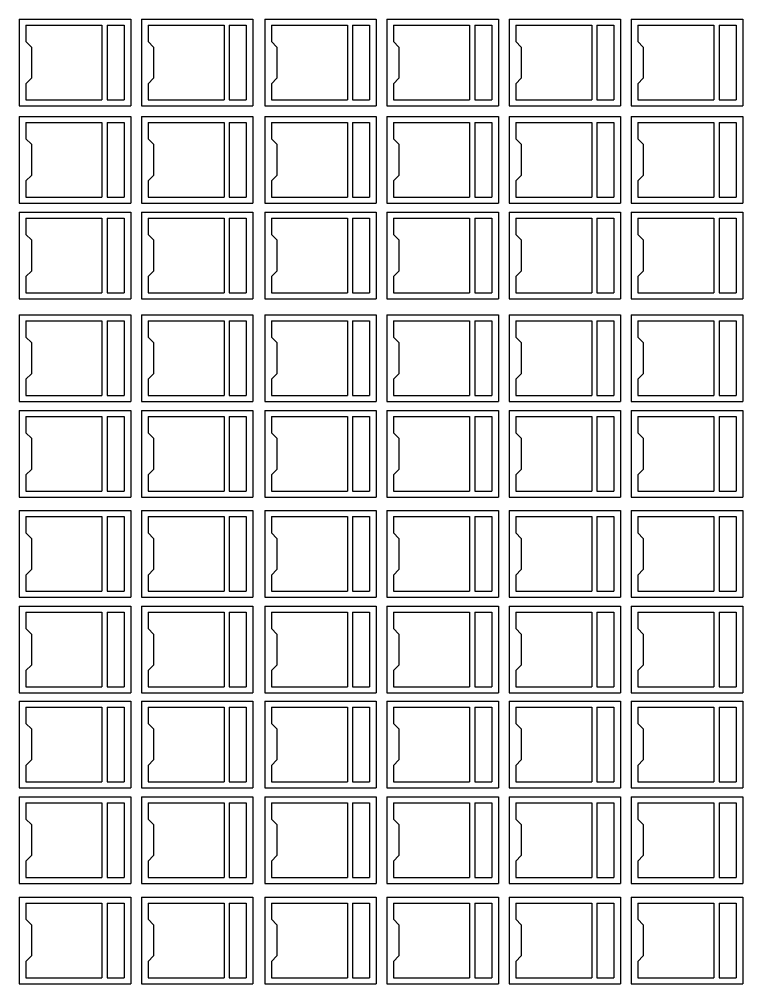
# Model space of a CAD drawing. Header units: millimetres. Extents: x -102 to 95, y -131 to 143.
# Drawn here: x -2.8 to 94.7, y 12.9 to 143 of the extents above; entities that cross this region are included whole.
import ezdxf

# ---------------------------------------------------------------- set-up
doc = ezdxf.new("R2010")
doc.units = ezdxf.units.MM
doc.layers.add('粗实线层', color=7, linetype='Continuous', lineweight=35)

msp = doc.modelspace()

# ---------------------------------------------------------------- linework, layer by layer
at = {"layer": '粗实线层', "lineweight": -2}
for p, q in [((-2.82, 142.97), (12.21, 142.97)), ((-2.82, 142.97), (-2.82, 131.29)), ((-1.93, 142.17), (8.33, 142.17)), ((-1.93, 142.17), (-1.93, 139.97)), ((8.33, 142.17), (8.33, 132.09)), ((9.03, 142.17), (9.03, 132.09)), ((9.03, 142.17), (11.32, 142.17)), ((11.32, 142.17), (11.32, 132.09)), ((12.21, 142.97), (12.21, 131.29)), ((13.66, 142.97), (28.69, 142.97)), ((13.66, 142.97), (13.66, 131.29)), ((14.55, 142.17), (24.81, 142.17)), ((14.55, 142.17), (14.55, 139.97)), ((24.81, 142.17), (24.81, 132.09)), ((25.51, 142.17), (25.51, 132.09)), ((25.51, 142.17), (27.8, 142.17)), ((27.8, 142.17), (27.8, 132.09)), ((28.69, 142.97), (28.69, 131.29)), ((30.29, 142.97), (45.32, 142.97)), ((30.29, 142.97), (30.29, 131.29)), ((31.18, 142.17), (41.44, 142.17)), ((31.18, 142.17), (31.18, 139.97)), ((41.44, 142.17), (41.44, 132.09)), ((42.14, 142.17), (42.14, 132.09)), ((42.14, 142.17), (44.43, 142.17)), ((44.43, 142.17), (44.43, 132.09)), ((45.32, 142.97), (45.32, 131.29)), ((46.76, 142.97), (61.79, 142.97)), ((46.76, 142.97), (46.76, 131.29)), ((47.65, 142.17), (57.91, 142.17)), ((47.65, 142.17), (47.65, 139.97)), ((57.91, 142.17), (57.91, 132.09)), ((58.61, 142.17), (58.61, 132.09)), ((58.61, 142.17), (60.9, 142.17)), ((60.9, 142.17), (60.9, 132.09)), ((61.79, 142.97), (61.79, 131.29)), ((63.24, 142.97), (78.27, 142.97)), ((63.24, 142.97), (63.24, 131.29)), ((64.13, 142.17), (74.39, 142.17)), ((64.13, 142.17), (64.13, 139.97)), ((74.39, 142.17), (74.39, 132.09)), ((75.09, 142.17), (75.09, 132.09)), ((75.09, 142.17), (77.38, 142.17)), ((77.38, 142.17), (77.38, 132.09)), ((78.27, 142.97), (78.27, 131.29)), ((79.71, 142.97), (94.74, 142.97)), ((79.71, 142.97), (79.71, 131.29)), ((80.6, 142.17), (90.86, 142.17)), ((80.6, 142.17), (80.6, 139.97)), ((90.86, 142.17), (90.86, 132.09)), ((91.56, 142.17), (91.56, 132.09)), ((91.56, 142.17), (93.85, 142.17)), ((93.85, 142.17), (93.85, 132.09)), ((94.74, 142.97), (94.74, 131.29)), ((-1.19, 139.23), (-1.93, 139.97)), ((-1.19, 139.23), (-1.19, 135.03)), ((15.29, 139.23), (14.55, 139.97)), ((15.29, 139.23), (15.29, 135.03)), ((31.92, 139.23), (31.18, 139.97)), ((31.92, 139.23), (31.92, 135.03)), ((48.39, 139.23), (47.65, 139.97)), ((48.39, 139.23), (48.39, 135.03)), ((64.87, 139.23), (64.13, 139.97)), ((64.87, 139.23), (64.87, 135.03)), ((81.34, 139.23), (80.6, 139.97)), ((81.34, 139.23), (81.34, 135.03)), ((-1.19, 135.03), (-1.93, 134.29)), ((-1.93, 134.29), (-1.93, 132.09)), ((15.29, 135.03), (14.55, 134.29)), ((14.55, 134.29), (14.55, 132.09)), ((31.92, 135.03), (31.18, 134.29)), ((31.18, 134.29), (31.18, 132.09)), ((48.39, 135.03), (47.65, 134.29)), ((47.65, 134.29), (47.65, 132.09)), ((64.87, 135.03), (64.13, 134.29)), ((64.13, 134.29), (64.13, 132.09)), ((81.34, 135.03), (80.6, 134.29)), ((80.6, 134.29), (80.6, 132.09)), ((-1.93, 132.09), (8.33, 132.09)), ((9.03, 132.09), (11.32, 132.09)), ((14.55, 132.09), (24.81, 132.09)), ((25.51, 132.09), (27.8, 132.09)), ((31.18, 132.09), (41.44, 132.09)), ((42.14, 132.09), (44.43, 132.09)), ((47.65, 132.09), (57.91, 132.09)), ((58.61, 132.09), (60.9, 132.09)), ((64.13, 132.09), (74.39, 132.09)), ((75.09, 132.09), (77.38, 132.09)), ((80.6, 132.09), (90.86, 132.09)), ((91.56, 132.09), (93.85, 132.09)), ((-2.82, 131.29), (12.21, 131.29)), ((13.66, 131.29), (28.69, 131.29)), ((30.29, 131.29), (45.32, 131.29)), ((46.76, 131.29), (61.79, 131.29)), ((63.24, 131.29), (78.27, 131.29)), ((79.71, 131.29), (94.74, 131.29)), ((-2.82, 129.85), (12.21, 129.85)), ((-2.82, 129.85), (-2.82, 118.17)), ((-1.93, 129.05), (8.33, 129.05)), ((-1.93, 129.05), (-1.93, 126.85)), ((8.33, 129.05), (8.33, 118.97)), ((9.03, 129.05), (9.03, 118.97)), ((9.03, 129.05), (11.32, 129.05)), ((11.32, 129.05), (11.32, 118.97)), ((12.21, 129.85), (12.21, 118.17)), ((13.66, 129.85), (28.69, 129.85)), ((13.66, 129.85), (13.66, 118.17)), ((14.55, 129.05), (24.81, 129.05)), ((14.55, 129.05), (14.55, 126.85)), ((24.81, 129.05), (24.81, 118.97)), ((25.51, 129.05), (25.51, 118.97)), ((25.51, 129.05), (27.8, 129.05)), ((27.8, 129.05), (27.8, 118.97)), ((28.69, 129.85), (28.69, 118.17)), ((30.29, 129.85), (45.32, 129.85)), ((30.29, 129.85), (30.29, 118.17)), ((31.18, 129.05), (41.44, 129.05)), ((31.18, 129.05), (31.18, 126.85)), ((41.44, 129.05), (41.44, 118.97)), ((42.14, 129.05), (42.14, 118.97)), ((42.14, 129.05), (44.43, 129.05)), ((44.43, 129.05), (44.43, 118.97)), ((45.32, 129.85), (45.32, 118.17)), ((46.76, 129.85), (61.79, 129.85)), ((46.76, 129.85), (46.76, 118.17)), ((47.65, 129.05), (57.91, 129.05)), ((47.65, 129.05), (47.65, 126.85)), ((57.91, 129.05), (57.91, 118.97)), ((58.61, 129.05), (58.61, 118.97)), ((58.61, 129.05), (60.9, 129.05)), ((60.9, 129.05), (60.9, 118.97)), ((61.79, 129.85), (61.79, 118.17)), ((63.24, 129.85), (78.27, 129.85)), ((63.24, 129.85), (63.24, 118.17)), ((64.13, 129.05), (74.39, 129.05)), ((64.13, 129.05), (64.13, 126.85)), ((74.39, 129.05), (74.39, 118.97)), ((75.09, 129.05), (75.09, 118.97)), ((75.09, 129.05), (77.38, 129.05)), ((77.38, 129.05), (77.38, 118.97)), ((78.27, 129.85), (78.27, 118.17)), ((79.71, 129.85), (94.74, 129.85)), ((79.71, 129.85), (79.71, 118.17)), ((80.6, 129.05), (90.86, 129.05)), ((80.6, 129.05), (80.6, 126.85)), ((90.86, 129.05), (90.86, 118.97)), ((91.56, 129.05), (91.56, 118.97)), ((91.56, 129.05), (93.85, 129.05)), ((93.85, 129.05), (93.85, 118.97)), ((94.74, 129.85), (94.74, 118.17)), ((-1.19, 126.11), (-1.93, 126.85)), ((15.29, 126.11), (14.55, 126.85)), ((31.92, 126.11), (31.18, 126.85)), ((48.39, 126.11), (47.65, 126.85)), ((64.87, 126.11), (64.13, 126.85)), ((81.34, 126.11), (80.6, 126.85)), ((-1.19, 126.11), (-1.19, 121.91)), ((15.29, 126.11), (15.29, 121.91)), ((31.92, 126.11), (31.92, 121.91)), ((48.39, 126.11), (48.39, 121.91)), ((64.87, 126.11), (64.87, 121.91)), ((81.34, 126.11), (81.34, 121.91)), ((-1.19, 121.91), (-1.93, 121.17)), ((-1.93, 121.17), (-1.93, 118.97)), ((15.29, 121.91), (14.55, 121.17)), ((14.55, 121.17), (14.55, 118.97)), ((31.92, 121.91), (31.18, 121.17)), ((31.18, 121.17), (31.18, 118.97)), ((48.39, 121.91), (47.65, 121.17)), ((47.65, 121.17), (47.65, 118.97)), ((64.87, 121.91), (64.13, 121.17)), ((64.13, 121.17), (64.13, 118.97)), ((81.34, 121.91), (80.6, 121.17)), ((80.6, 121.17), (80.6, 118.97)), ((-1.93, 118.97), (8.33, 118.97)), ((9.03, 118.97), (11.32, 118.97)), ((14.55, 118.97), (24.81, 118.97)), ((25.51, 118.97), (27.8, 118.97)), ((31.18, 118.97), (41.44, 118.97)), ((42.14, 118.97), (44.43, 118.97)), ((47.65, 118.97), (57.91, 118.97)), ((58.61, 118.97), (60.9, 118.97)), ((64.13, 118.97), (74.39, 118.97)), ((75.09, 118.97), (77.38, 118.97)), ((80.6, 118.97), (90.86, 118.97)), ((91.56, 118.97), (93.85, 118.97)), ((-2.82, 118.17), (12.21, 118.17)), ((13.66, 118.17), (28.69, 118.17)), ((30.29, 118.17), (45.32, 118.17)), ((46.76, 118.17), (61.79, 118.17)), ((63.24, 118.17), (78.27, 118.17)), ((79.71, 118.17), (94.74, 118.17)), ((-2.82, 116.95), (12.21, 116.95)), ((-2.82, 116.95), (-2.82, 105.27)), ((-1.93, 116.15), (8.33, 116.15)), ((-1.93, 116.15), (-1.93, 113.95)), ((8.33, 116.15), (8.33, 106.07)), ((9.03, 116.15), (9.03, 106.07)), ((9.03, 116.15), (11.32, 116.15)), ((11.32, 116.15), (11.32, 106.07)), ((12.21, 116.95), (12.21, 105.27)), ((13.66, 116.95), (28.69, 116.95)), ((13.66, 116.95), (13.66, 105.27)), ((14.55, 116.15), (24.81, 116.15)), ((14.55, 116.15), (14.55, 113.95)), ((24.81, 116.15), (24.81, 106.07)), ((25.51, 116.15), (25.51, 106.07)), ((25.51, 116.15), (27.8, 116.15)), ((27.8, 116.15), (27.8, 106.07)), ((28.69, 116.95), (28.69, 105.27)), ((30.29, 116.95), (45.32, 116.95)), ((30.29, 116.95), (30.29, 105.27)), ((31.18, 116.15), (41.44, 116.15)), ((31.18, 116.15), (31.18, 113.95)), ((41.44, 116.15), (41.44, 106.07)), ((42.14, 116.15), (42.14, 106.07)), ((42.14, 116.15), (44.43, 116.15)), ((44.43, 116.15), (44.43, 106.07)), ((45.32, 116.95), (45.32, 105.27)), ((46.76, 116.95), (61.79, 116.95)), ((46.76, 116.95), (46.76, 105.27)), ((47.65, 116.15), (57.91, 116.15)), ((47.65, 116.15), (47.65, 113.95)), ((57.91, 116.15), (57.91, 106.07)), ((58.61, 116.15), (58.61, 106.07)), ((58.61, 116.15), (60.9, 116.15)), ((60.9, 116.15), (60.9, 106.07)), ((61.79, 116.95), (61.79, 105.27)), ((63.24, 116.95), (78.27, 116.95)), ((63.24, 116.95), (63.24, 105.27)), ((64.13, 116.15), (74.39, 116.15)), ((64.13, 116.15), (64.13, 113.95)), ((74.39, 116.15), (74.39, 106.07)), ((75.09, 116.15), (75.09, 106.07)), ((75.09, 116.15), (77.38, 116.15)), ((77.38, 116.15), (77.38, 106.07)), ((78.27, 116.95), (78.27, 105.27)), ((79.71, 116.95), (94.74, 116.95)), ((79.71, 116.95), (79.71, 105.27)), ((80.6, 116.15), (90.86, 116.15)), ((80.6, 116.15), (80.6, 113.95)), ((90.86, 116.15), (90.86, 106.07)), ((91.56, 116.15), (91.56, 106.07)), ((91.56, 116.15), (93.85, 116.15)), ((93.85, 116.15), (93.85, 106.07)), ((94.74, 116.95), (94.74, 105.27)), ((-1.19, 113.21), (-1.93, 113.95)), ((-1.19, 113.21), (-1.19, 109.01)), ((15.29, 113.21), (14.55, 113.95)), ((15.29, 113.21), (15.29, 109.01)), ((31.92, 113.21), (31.18, 113.95)), ((31.92, 113.21), (31.92, 109.01)), ((48.39, 113.21), (47.65, 113.95)), ((48.39, 113.21), (48.39, 109.01)), ((64.87, 113.21), (64.13, 113.95)), ((64.87, 113.21), (64.87, 109.01)), ((81.34, 113.21), (80.6, 113.95)), ((81.34, 113.21), (81.34, 109.01)), ((-1.19, 109.01), (-1.93, 108.27)), ((-1.93, 108.27), (-1.93, 106.07)), ((15.29, 109.01), (14.55, 108.27)), ((14.55, 108.27), (14.55, 106.07)), ((31.92, 109.01), (31.18, 108.27)), ((31.18, 108.27), (31.18, 106.07)), ((48.39, 109.01), (47.65, 108.27)), ((47.65, 108.27), (47.65, 106.07)), ((64.87, 109.01), (64.13, 108.27)), ((64.13, 108.27), (64.13, 106.07)), ((81.34, 109.01), (80.6, 108.27)), ((80.6, 108.27), (80.6, 106.07)), ((-1.93, 106.07), (8.33, 106.07)), ((9.03, 106.07), (11.32, 106.07)), ((14.55, 106.07), (24.81, 106.07)), ((25.51, 106.07), (27.8, 106.07)), ((31.18, 106.07), (41.44, 106.07)), ((42.14, 106.07), (44.43, 106.07)), ((47.65, 106.07), (57.91, 106.07)), ((58.61, 106.07), (60.9, 106.07)), ((64.13, 106.07), (74.39, 106.07)), ((75.09, 106.07), (77.38, 106.07)), ((80.6, 106.07), (90.86, 106.07)), ((91.56, 106.07), (93.85, 106.07)), ((-2.82, 105.27), (12.21, 105.27)), ((13.66, 105.27), (28.69, 105.27)), ((30.29, 105.27), (45.32, 105.27)), ((46.76, 105.27), (61.79, 105.27)), ((63.24, 105.27), (78.27, 105.27)), ((79.71, 105.27), (94.74, 105.27)), ((-2.82, 103.1), (12.21, 103.1)), ((-2.82, 103.1), (-2.82, 91.42)), ((12.21, 103.1), (12.21, 91.42)), ((13.66, 103.1), (28.69, 103.1)), ((13.66, 103.1), (13.66, 91.42)), ((28.69, 103.1), (28.69, 91.42)), ((30.29, 103.1), (45.32, 103.1)), ((30.29, 103.1), (30.29, 91.42)), ((45.32, 103.1), (45.32, 91.42)), ((46.76, 103.1), (61.79, 103.1)), ((46.76, 103.1), (46.76, 91.42)), ((61.79, 103.1), (61.79, 91.42)), ((63.24, 103.1), (78.27, 103.1)), ((63.24, 103.1), (63.24, 91.42)), ((78.27, 103.1), (78.27, 91.42)), ((79.71, 103.1), (94.74, 103.1)), ((79.71, 103.1), (79.71, 91.42)), ((94.74, 103.1), (94.74, 91.42)), ((-1.93, 102.3), (8.33, 102.3)), ((-1.93, 102.3), (-1.93, 100.1)), ((8.33, 102.3), (8.33, 92.22)), ((9.03, 102.3), (9.03, 92.22)), ((9.03, 102.3), (11.32, 102.3)), ((11.32, 102.3), (11.32, 92.22)), ((14.55, 102.3), (24.81, 102.3)), ((14.55, 102.3), (14.55, 100.1)), ((24.81, 102.3), (24.81, 92.22)), ((25.51, 102.3), (25.51, 92.22)), ((25.51, 102.3), (27.8, 102.3)), ((27.8, 102.3), (27.8, 92.22)), ((31.18, 102.3), (41.44, 102.3)), ((31.18, 102.3), (31.18, 100.1)), ((41.44, 102.3), (41.44, 92.22)), ((42.14, 102.3), (42.14, 92.22)), ((42.14, 102.3), (44.43, 102.3)), ((44.43, 102.3), (44.43, 92.22)), ((47.65, 102.3), (57.91, 102.3)), ((47.65, 102.3), (47.65, 100.1)), ((57.91, 102.3), (57.91, 92.22)), ((58.61, 102.3), (58.61, 92.22)), ((58.61, 102.3), (60.9, 102.3)), ((60.9, 102.3), (60.9, 92.22)), ((64.13, 102.3), (74.39, 102.3)), ((64.13, 102.3), (64.13, 100.1)), ((74.39, 102.3), (74.39, 92.22)), ((75.09, 102.3), (75.09, 92.22)), ((75.09, 102.3), (77.38, 102.3)), ((77.38, 102.3), (77.38, 92.22)), ((80.6, 102.3), (90.86, 102.3)), ((80.6, 102.3), (80.6, 100.1)), ((90.86, 102.3), (90.86, 92.22)), ((91.56, 102.3), (91.56, 92.22)), ((91.56, 102.3), (93.85, 102.3)), ((93.85, 102.3), (93.85, 92.22)), ((-1.19, 99.36), (-1.93, 100.1)), ((-1.19, 99.36), (-1.19, 95.16)), ((15.29, 99.36), (14.55, 100.1)), ((15.29, 99.36), (15.29, 95.16)), ((31.92, 99.36), (31.18, 100.1)), ((31.92, 99.36), (31.92, 95.16)), ((48.39, 99.36), (47.65, 100.1)), ((48.39, 99.36), (48.39, 95.16)), ((64.87, 99.36), (64.13, 100.1)), ((64.87, 99.36), (64.87, 95.16)), ((81.34, 99.36), (80.6, 100.1)), ((81.34, 99.36), (81.34, 95.16)), ((-1.19, 95.16), (-1.93, 94.42)), ((15.29, 95.16), (14.55, 94.42)), ((31.92, 95.16), (31.18, 94.42)), ((48.39, 95.16), (47.65, 94.42)), ((64.87, 95.16), (64.13, 94.42)), ((81.34, 95.16), (80.6, 94.42)), ((-1.93, 94.42), (-1.93, 92.22)), ((14.55, 94.42), (14.55, 92.22)), ((31.18, 94.42), (31.18, 92.22)), ((47.65, 94.42), (47.65, 92.22)), ((64.13, 94.42), (64.13, 92.22)), ((80.6, 94.42), (80.6, 92.22)), ((-2.82, 91.42), (12.21, 91.42)), ((-1.93, 92.22), (8.33, 92.22)), ((9.03, 92.22), (11.32, 92.22)), ((13.66, 91.42), (28.69, 91.42)), ((14.55, 92.22), (24.81, 92.22)), ((25.51, 92.22), (27.8, 92.22)), ((30.29, 91.42), (45.32, 91.42)), ((31.18, 92.22), (41.44, 92.22)), ((42.14, 92.22), (44.43, 92.22)), ((46.76, 91.42), (61.79, 91.42)), ((47.65, 92.22), (57.91, 92.22)), ((58.61, 92.22), (60.9, 92.22)), ((63.24, 91.42), (78.27, 91.42)), ((64.13, 92.22), (74.39, 92.22)), ((75.09, 92.22), (77.38, 92.22)), ((79.71, 91.42), (94.74, 91.42)), ((80.6, 92.22), (90.86, 92.22)), ((91.56, 92.22), (93.85, 92.22)), ((-2.82, 90.2), (12.21, 90.2)), ((-2.82, 90.2), (-2.82, 78.52)), ((12.21, 90.2), (12.21, 78.52)), ((13.66, 90.2), (28.69, 90.2)), ((13.66, 90.2), (13.66, 78.52)), ((28.69, 90.2), (28.69, 78.52)), ((30.29, 90.2), (45.32, 90.2)), ((30.29, 90.2), (30.29, 78.52)), ((45.32, 90.2), (45.32, 78.52)), ((46.76, 90.2), (61.79, 90.2)), ((46.76, 90.2), (46.76, 78.52)), ((61.79, 90.2), (61.79, 78.52)), ((63.24, 90.2), (78.27, 90.2)), ((63.24, 90.2), (63.24, 78.52)), ((78.27, 90.2), (78.27, 78.52)), ((79.71, 90.2), (94.74, 90.2)), ((79.71, 90.2), (79.71, 78.52)), ((94.74, 90.2), (94.74, 78.52)), ((-1.93, 89.4), (8.33, 89.4)), ((-1.93, 89.4), (-1.93, 87.2)), ((8.33, 89.4), (8.33, 79.32)), ((9.03, 89.4), (9.03, 79.32)), ((9.03, 89.4), (11.32, 89.4)), ((11.32, 89.4), (11.32, 79.32)), ((14.55, 89.4), (24.81, 89.4)), ((14.55, 89.4), (14.55, 87.2)), ((24.81, 89.4), (24.81, 79.32)), ((25.51, 89.4), (25.51, 79.32)), ((25.51, 89.4), (27.8, 89.4)), ((27.8, 89.4), (27.8, 79.32)), ((31.18, 89.4), (41.44, 89.4)), ((31.18, 89.4), (31.18, 87.2)), ((41.44, 89.4), (41.44, 79.32)), ((42.14, 89.4), (42.14, 79.32)), ((42.14, 89.4), (44.43, 89.4)), ((44.43, 89.4), (44.43, 79.32)), ((47.65, 89.4), (57.91, 89.4)), ((47.65, 89.4), (47.65, 87.2)), ((57.91, 89.4), (57.91, 79.32)), ((58.61, 89.4), (58.61, 79.32)), ((58.61, 89.4), (60.9, 89.4)), ((60.9, 89.4), (60.9, 79.32)), ((64.13, 89.4), (74.39, 89.4)), ((64.13, 89.4), (64.13, 87.2)), ((74.39, 89.4), (74.39, 79.32)), ((75.09, 89.4), (75.09, 79.32)), ((75.09, 89.4), (77.38, 89.4)), ((77.38, 89.4), (77.38, 79.32)), ((80.6, 89.4), (90.86, 89.4)), ((80.6, 89.4), (80.6, 87.2)), ((90.86, 89.4), (90.86, 79.32)), ((91.56, 89.4), (91.56, 79.32)), ((91.56, 89.4), (93.85, 89.4)), ((93.85, 89.4), (93.85, 79.32)), ((-1.19, 86.46), (-1.93, 87.2)), ((15.29, 86.46), (14.55, 87.2)), ((31.92, 86.46), (31.18, 87.2)), ((48.39, 86.46), (47.65, 87.2)), ((64.87, 86.46), (64.13, 87.2)), ((81.34, 86.46), (80.6, 87.2)), ((-1.19, 86.46), (-1.19, 82.26)), ((15.29, 86.46), (15.29, 82.26)), ((31.92, 86.46), (31.92, 82.26)), ((48.39, 86.46), (48.39, 82.26)), ((64.87, 86.46), (64.87, 82.26)), ((81.34, 86.46), (81.34, 82.26)), ((-1.19, 82.26), (-1.93, 81.52)), ((15.29, 82.26), (14.55, 81.52)), ((31.92, 82.26), (31.18, 81.52)), ((48.39, 82.26), (47.65, 81.52)), ((64.87, 82.26), (64.13, 81.52)), ((81.34, 82.26), (80.6, 81.52)), ((-1.93, 81.52), (-1.93, 79.32)), ((14.55, 81.52), (14.55, 79.32)), ((31.18, 81.52), (31.18, 79.32)), ((47.65, 81.52), (47.65, 79.32)), ((64.13, 81.52), (64.13, 79.32)), ((80.6, 81.52), (80.6, 79.32)), ((-2.82, 78.52), (12.21, 78.52)), ((-1.93, 79.32), (8.33, 79.32)), ((9.03, 79.32), (11.32, 79.32)), ((13.66, 78.52), (28.69, 78.52)), ((14.55, 79.32), (24.81, 79.32)), ((25.51, 79.32), (27.8, 79.32)), ((30.29, 78.52), (45.32, 78.52)), ((31.18, 79.32), (41.44, 79.32)), ((42.14, 79.32), (44.43, 79.32)), ((46.76, 78.52), (61.79, 78.52)), ((47.65, 79.32), (57.91, 79.32)), ((58.61, 79.32), (60.9, 79.32)), ((63.24, 78.52), (78.27, 78.52)), ((64.13, 79.32), (74.39, 79.32)), ((75.09, 79.32), (77.38, 79.32)), ((79.71, 78.52), (94.74, 78.52)), ((80.6, 79.32), (90.86, 79.32)), ((91.56, 79.32), (93.85, 79.32)), ((-2.82, 76.7), (12.21, 76.7)), ((-2.82, 76.7), (-2.82, 65.02)), ((-1.93, 75.9), (8.33, 75.9)), ((-1.93, 75.9), (-1.93, 73.7)), ((8.33, 75.9), (8.33, 65.82)), ((9.03, 75.9), (9.03, 65.82)), ((9.03, 75.9), (11.32, 75.9)), ((11.32, 75.9), (11.32, 65.82)), ((12.21, 76.7), (12.21, 65.02)), ((13.66, 76.7), (28.69, 76.7)), ((13.66, 76.7), (13.66, 65.02)), ((14.55, 75.9), (24.81, 75.9)), ((14.55, 75.9), (14.55, 73.7)), ((24.81, 75.9), (24.81, 65.82)), ((25.51, 75.9), (25.51, 65.82)), ((25.51, 75.9), (27.8, 75.9)), ((27.8, 75.9), (27.8, 65.82)), ((28.69, 76.7), (28.69, 65.02)), ((30.29, 76.7), (45.32, 76.7)), ((30.29, 76.7), (30.29, 65.02)), ((31.18, 75.9), (41.44, 75.9)), ((31.18, 75.9), (31.18, 73.7)), ((41.44, 75.9), (41.44, 65.82)), ((42.14, 75.9), (42.14, 65.82)), ((42.14, 75.9), (44.43, 75.9)), ((44.43, 75.9), (44.43, 65.82)), ((45.32, 76.7), (45.32, 65.02)), ((46.76, 76.7), (61.79, 76.7)), ((46.76, 76.7), (46.76, 65.02)), ((47.65, 75.9), (57.91, 75.9)), ((47.65, 75.9), (47.65, 73.7)), ((57.91, 75.9), (57.91, 65.82)), ((58.61, 75.9), (58.61, 65.82)), ((58.61, 75.9), (60.9, 75.9)), ((60.9, 75.9), (60.9, 65.82)), ((61.79, 76.7), (61.79, 65.02)), ((63.24, 76.7), (78.27, 76.7)), ((63.24, 76.7), (63.24, 65.02)), ((64.13, 75.9), (74.39, 75.9)), ((64.13, 75.9), (64.13, 73.7)), ((74.39, 75.9), (74.39, 65.82)), ((75.09, 75.9), (75.09, 65.82)), ((75.09, 75.9), (77.38, 75.9)), ((77.38, 75.9), (77.38, 65.82)), ((78.27, 76.7), (78.27, 65.02)), ((79.71, 76.7), (94.74, 76.7)), ((79.71, 76.7), (79.71, 65.02)), ((80.6, 75.9), (90.86, 75.9)), ((80.6, 75.9), (80.6, 73.7)), ((90.86, 75.9), (90.86, 65.82)), ((91.56, 75.9), (91.56, 65.82)), ((91.56, 75.9), (93.85, 75.9)), ((93.85, 75.9), (93.85, 65.82)), ((94.74, 76.7), (94.74, 65.02)), ((-1.19, 72.96), (-1.93, 73.7)), ((-1.19, 72.96), (-1.19, 68.76)), ((15.29, 72.96), (14.55, 73.7)), ((15.29, 72.96), (15.29, 68.76)), ((31.92, 72.96), (31.18, 73.7)), ((31.92, 72.96), (31.92, 68.76)), ((48.39, 72.96), (47.65, 73.7)), ((48.39, 72.96), (48.39, 68.76)), ((64.87, 72.96), (64.13, 73.7)), ((64.87, 72.96), (64.87, 68.76)), ((81.34, 72.96), (80.6, 73.7)), ((81.34, 72.96), (81.34, 68.76)), ((-1.19, 68.76), (-1.93, 68.02)), ((-1.93, 68.02), (-1.93, 65.82)), ((15.29, 68.76), (14.55, 68.02)), ((14.55, 68.02), (14.55, 65.82)), ((31.92, 68.76), (31.18, 68.02)), ((31.18, 68.02), (31.18, 65.82)), ((48.39, 68.76), (47.65, 68.02)), ((47.65, 68.02), (47.65, 65.82)), ((64.87, 68.76), (64.13, 68.02)), ((64.13, 68.02), (64.13, 65.82)), ((81.34, 68.76), (80.6, 68.02)), ((80.6, 68.02), (80.6, 65.82)), ((-1.93, 65.82), (8.33, 65.82)), ((9.03, 65.82), (11.32, 65.82)), ((14.55, 65.82), (24.81, 65.82)), ((25.51, 65.82), (27.8, 65.82)), ((31.18, 65.82), (41.44, 65.82)), ((42.14, 65.82), (44.43, 65.82)), ((47.65, 65.82), (57.91, 65.82)), ((58.61, 65.82), (60.9, 65.82)), ((64.13, 65.82), (74.39, 65.82)), ((75.09, 65.82), (77.38, 65.82)), ((80.6, 65.82), (90.86, 65.82)), ((91.56, 65.82), (93.85, 65.82)), ((-2.82, 65.02), (12.21, 65.02)), ((-2.82, 63.8), (12.21, 63.8)), ((-2.82, 63.8), (-2.82, 52.12)), ((12.21, 63.8), (12.21, 52.12)), ((13.66, 65.02), (28.69, 65.02)), ((13.66, 63.8), (28.69, 63.8)), ((13.66, 63.8), (13.66, 52.12)), ((28.69, 63.8), (28.69, 52.12)), ((30.29, 65.02), (45.32, 65.02)), ((30.29, 63.8), (45.32, 63.8)), ((30.29, 63.8), (30.29, 52.12)), ((45.32, 63.8), (45.32, 52.12)), ((46.76, 65.02), (61.79, 65.02)), ((46.76, 63.8), (61.79, 63.8)), ((46.76, 63.8), (46.76, 52.12)), ((61.79, 63.8), (61.79, 52.12)), ((63.24, 65.02), (78.27, 65.02)), ((63.24, 63.8), (78.27, 63.8)), ((63.24, 63.8), (63.24, 52.12)), ((78.27, 63.8), (78.27, 52.12)), ((79.71, 65.02), (94.74, 65.02)), ((79.71, 63.8), (94.74, 63.8)), ((79.71, 63.8), (79.71, 52.12)), ((94.74, 63.8), (94.74, 52.12)), ((-1.93, 63), (8.33, 63)), ((-1.93, 63), (-1.93, 60.8)), ((8.33, 63), (8.33, 52.92)), ((9.03, 63), (9.03, 52.92)), ((9.03, 63), (11.32, 63)), ((11.32, 63), (11.32, 52.92)), ((14.55, 63), (24.81, 63)), ((14.55, 63), (14.55, 60.8)), ((24.81, 63), (24.81, 52.92)), ((25.51, 63), (25.51, 52.92)), ((25.51, 63), (27.8, 63)), ((27.8, 63), (27.8, 52.92)), ((31.18, 63), (41.44, 63)), ((31.18, 63), (31.18, 60.8)), ((41.44, 63), (41.44, 52.92)), ((42.14, 63), (42.14, 52.92)), ((42.14, 63), (44.43, 63)), ((44.43, 63), (44.43, 52.92)), ((47.65, 63), (57.91, 63)), ((47.65, 63), (47.65, 60.8)), ((57.91, 63), (57.91, 52.92)), ((58.61, 63), (58.61, 52.92)), ((58.61, 63), (60.9, 63)), ((60.9, 63), (60.9, 52.92)), ((64.13, 63), (74.39, 63)), ((64.13, 63), (64.13, 60.8)), ((74.39, 63), (74.39, 52.92)), ((75.09, 63), (75.09, 52.92)), ((75.09, 63), (77.38, 63)), ((77.38, 63), (77.38, 52.92)), ((80.6, 63), (90.86, 63)), ((80.6, 63), (80.6, 60.8)), ((90.86, 63), (90.86, 52.92)), ((91.56, 63), (91.56, 52.92)), ((91.56, 63), (93.85, 63)), ((93.85, 63), (93.85, 52.92)), ((-1.19, 60.06), (-1.93, 60.8)), ((-1.19, 60.06), (-1.19, 55.86)), ((15.29, 60.06), (14.55, 60.8)), ((15.29, 60.06), (15.29, 55.86)), ((31.92, 60.06), (31.18, 60.8)), ((31.92, 60.06), (31.92, 55.86)), ((48.39, 60.06), (47.65, 60.8)), ((48.39, 60.06), (48.39, 55.86)), ((64.87, 60.06), (64.13, 60.8)), ((64.87, 60.06), (64.87, 55.86)), ((81.34, 60.06), (80.6, 60.8)), ((81.34, 60.06), (81.34, 55.86)), ((-1.19, 55.86), (-1.93, 55.12)), ((-1.93, 55.12), (-1.93, 52.92)), ((15.29, 55.86), (14.55, 55.12)), ((14.55, 55.12), (14.55, 52.92)), ((31.92, 55.86), (31.18, 55.12)), ((31.18, 55.12), (31.18, 52.92)), ((48.39, 55.86), (47.65, 55.12)), ((47.65, 55.12), (47.65, 52.92)), ((64.87, 55.86), (64.13, 55.12)), ((64.13, 55.12), (64.13, 52.92)), ((81.34, 55.86), (80.6, 55.12)), ((80.6, 55.12), (80.6, 52.92)), ((-2.82, 52.12), (12.21, 52.12)), ((-1.93, 52.92), (8.33, 52.92)), ((9.03, 52.92), (11.32, 52.92)), ((13.66, 52.12), (28.69, 52.12)), ((14.55, 52.92), (24.81, 52.92)), ((25.51, 52.92), (27.8, 52.92)), ((30.29, 52.12), (45.32, 52.12)), ((31.18, 52.92), (41.44, 52.92)), ((42.14, 52.92), (44.43, 52.92)), ((46.76, 52.12), (61.79, 52.12)), ((47.65, 52.92), (57.91, 52.92)), ((58.61, 52.92), (60.9, 52.92)), ((63.24, 52.12), (78.27, 52.12)), ((64.13, 52.92), (74.39, 52.92)), ((75.09, 52.92), (77.38, 52.92)), ((79.71, 52.12), (94.74, 52.12)), ((80.6, 52.92), (90.86, 52.92)), ((91.56, 52.92), (93.85, 52.92)), ((-2.82, 51.01), (12.21, 51.01)), ((-2.82, 51.01), (-2.82, 39.33)), ((12.21, 51.01), (12.21, 39.33)), ((13.66, 51.01), (28.69, 51.01)), ((13.66, 51.01), (13.66, 39.33)), ((28.69, 51.01), (28.69, 39.33)), ((30.29, 51.01), (45.32, 51.01)), ((30.29, 51.01), (30.29, 39.33)), ((45.32, 51.01), (45.32, 39.33)), ((46.76, 51.01), (61.79, 51.01)), ((46.76, 51.01), (46.76, 39.33)), ((61.79, 51.01), (61.79, 39.33)), ((63.24, 51.01), (78.27, 51.01)), ((63.24, 51.01), (63.24, 39.33)), ((78.27, 51.01), (78.27, 39.33)), ((79.71, 51.01), (94.74, 51.01)), ((79.71, 51.01), (79.71, 39.33)), ((94.74, 51.01), (94.74, 39.33)), ((-1.93, 50.21), (8.33, 50.21)), ((-1.93, 50.21), (-1.93, 48.01)), ((8.33, 50.21), (8.33, 40.13)), ((9.03, 50.21), (9.03, 40.13)), ((9.03, 50.21), (11.32, 50.21)), ((11.32, 50.21), (11.32, 40.13)), ((14.55, 50.21), (24.81, 50.21)), ((14.55, 50.21), (14.55, 48.01)), ((24.81, 50.21), (24.81, 40.13)), ((25.51, 50.21), (25.51, 40.13)), ((25.51, 50.21), (27.8, 50.21)), ((27.8, 50.21), (27.8, 40.13)), ((31.18, 50.21), (41.44, 50.21)), ((31.18, 50.21), (31.18, 48.01)), ((41.44, 50.21), (41.44, 40.13)), ((42.14, 50.21), (42.14, 40.13)), ((42.14, 50.21), (44.43, 50.21)), ((44.43, 50.21), (44.43, 40.13)), ((47.65, 50.21), (57.91, 50.21)), ((47.65, 50.21), (47.65, 48.01)), ((57.91, 50.21), (57.91, 40.13)), ((58.61, 50.21), (58.61, 40.13)), ((58.61, 50.21), (60.9, 50.21)), ((60.9, 50.21), (60.9, 40.13)), ((64.13, 50.21), (74.39, 50.21)), ((64.13, 50.21), (64.13, 48.01)), ((74.39, 50.21), (74.39, 40.13)), ((75.09, 50.21), (75.09, 40.13)), ((75.09, 50.21), (77.38, 50.21)), ((77.38, 50.21), (77.38, 40.13)), ((80.6, 50.21), (90.86, 50.21)), ((80.6, 50.21), (80.6, 48.01)), ((90.86, 50.21), (90.86, 40.13)), ((91.56, 50.21), (91.56, 40.13)), ((91.56, 50.21), (93.85, 50.21)), ((93.85, 50.21), (93.85, 40.13)), ((-1.19, 47.27), (-1.93, 48.01)), ((-1.19, 47.27), (-1.19, 43.07)), ((15.29, 47.27), (14.55, 48.01)), ((15.29, 47.27), (15.29, 43.07)), ((31.92, 47.27), (31.18, 48.01)), ((31.92, 47.27), (31.92, 43.07)), ((48.39, 47.27), (47.65, 48.01)), ((48.39, 47.27), (48.39, 43.07)), ((64.87, 47.27), (64.13, 48.01)), ((64.87, 47.27), (64.87, 43.07)), ((81.34, 47.27), (80.6, 48.01)), ((81.34, 47.27), (81.34, 43.07)), ((-1.19, 43.07), (-1.93, 42.33)), ((15.29, 43.07), (14.55, 42.33)), ((31.92, 43.07), (31.18, 42.33)), ((48.39, 43.07), (47.65, 42.33)), ((64.87, 43.07), (64.13, 42.33)), ((81.34, 43.07), (80.6, 42.33)), ((-1.93, 42.33), (-1.93, 40.13)), ((14.55, 42.33), (14.55, 40.13)), ((31.18, 42.33), (31.18, 40.13)), ((47.65, 42.33), (47.65, 40.13)), ((64.13, 42.33), (64.13, 40.13)), ((80.6, 42.33), (80.6, 40.13)), ((-2.82, 39.33), (12.21, 39.33)), ((-1.93, 40.13), (8.33, 40.13)), ((9.03, 40.13), (11.32, 40.13)), ((13.66, 39.33), (28.69, 39.33)), ((14.55, 40.13), (24.81, 40.13)), ((25.51, 40.13), (27.8, 40.13)), ((30.29, 39.33), (45.32, 39.33)), ((31.18, 40.13), (41.44, 40.13)), ((42.14, 40.13), (44.43, 40.13)), ((46.76, 39.33), (61.79, 39.33)), ((47.65, 40.13), (57.91, 40.13)), ((58.61, 40.13), (60.9, 40.13)), ((63.24, 39.33), (78.27, 39.33)), ((64.13, 40.13), (74.39, 40.13)), ((75.09, 40.13), (77.38, 40.13)), ((79.71, 39.33), (94.74, 39.33)), ((80.6, 40.13), (90.86, 40.13)), ((91.56, 40.13), (93.85, 40.13)), ((-2.82, 38.11), (12.21, 38.11)), ((-2.82, 38.11), (-2.82, 26.43)), ((12.21, 38.11), (12.21, 26.43)), ((13.66, 38.11), (28.69, 38.11)), ((13.66, 38.11), (13.66, 26.43)), ((28.69, 38.11), (28.69, 26.43)), ((30.29, 38.11), (45.32, 38.11)), ((30.29, 38.11), (30.29, 26.43)), ((45.32, 38.11), (45.32, 26.43)), ((46.76, 38.11), (61.79, 38.11)), ((46.76, 38.11), (46.76, 26.43)), ((61.79, 38.11), (61.79, 26.43)), ((63.24, 38.11), (78.27, 38.11)), ((63.24, 38.11), (63.24, 26.43)), ((78.27, 38.11), (78.27, 26.43)), ((79.71, 38.11), (94.74, 38.11)), ((79.71, 38.11), (79.71, 26.43)), ((94.74, 38.11), (94.74, 26.43)), ((-1.93, 37.31), (8.33, 37.31)), ((-1.93, 37.31), (-1.93, 35.11)), ((8.33, 37.31), (8.33, 27.23)), ((9.03, 37.31), (9.03, 27.23)), ((9.03, 37.31), (11.32, 37.31)), ((11.32, 37.31), (11.32, 27.23)), ((14.55, 37.31), (24.81, 37.31)), ((14.55, 37.31), (14.55, 35.11)), ((24.81, 37.31), (24.81, 27.23)), ((25.51, 37.31), (25.51, 27.23)), ((25.51, 37.31), (27.8, 37.31)), ((27.8, 37.31), (27.8, 27.23)), ((31.18, 37.31), (41.44, 37.31)), ((31.18, 37.31), (31.18, 35.11)), ((41.44, 37.31), (41.44, 27.23)), ((42.14, 37.31), (42.14, 27.23)), ((42.14, 37.31), (44.43, 37.31)), ((44.43, 37.31), (44.43, 27.23)), ((47.65, 37.31), (57.91, 37.31)), ((47.65, 37.31), (47.65, 35.11)), ((57.91, 37.31), (57.91, 27.23)), ((58.61, 37.31), (58.61, 27.23)), ((58.61, 37.31), (60.9, 37.31)), ((60.9, 37.31), (60.9, 27.23)), ((64.13, 37.31), (74.39, 37.31)), ((64.13, 37.31), (64.13, 35.11)), ((74.39, 37.31), (74.39, 27.23)), ((75.09, 37.31), (75.09, 27.23)), ((75.09, 37.31), (77.38, 37.31)), ((77.38, 37.31), (77.38, 27.23)), ((80.6, 37.31), (90.86, 37.31)), ((80.6, 37.31), (80.6, 35.11)), ((90.86, 37.31), (90.86, 27.23)), ((91.56, 37.31), (91.56, 27.23)), ((91.56, 37.31), (93.85, 37.31)), ((93.85, 37.31), (93.85, 27.23)), ((-1.19, 34.37), (-1.93, 35.11)), ((-1.19, 34.37), (-1.19, 30.17)), ((15.29, 34.37), (14.55, 35.11)), ((15.29, 34.37), (15.29, 30.17)), ((31.92, 34.37), (31.18, 35.11)), ((31.92, 34.37), (31.92, 30.17)), ((48.39, 34.37), (47.65, 35.11)), ((48.39, 34.37), (48.39, 30.17)), ((64.87, 34.37), (64.13, 35.11)), ((64.87, 34.37), (64.87, 30.17)), ((81.34, 34.37), (80.6, 35.11)), ((81.34, 34.37), (81.34, 30.17)), ((-1.19, 30.17), (-1.93, 29.43)), ((15.29, 30.17), (14.55, 29.43)), ((31.92, 30.17), (31.18, 29.43)), ((48.39, 30.17), (47.65, 29.43)), ((64.87, 30.17), (64.13, 29.43)), ((81.34, 30.17), (80.6, 29.43)), ((-1.93, 29.43), (-1.93, 27.23)), ((14.55, 29.43), (14.55, 27.23)), ((31.18, 29.43), (31.18, 27.23)), ((47.65, 29.43), (47.65, 27.23)), ((64.13, 29.43), (64.13, 27.23)), ((80.6, 29.43), (80.6, 27.23)), ((-2.82, 26.43), (12.21, 26.43)), ((-1.93, 27.23), (8.33, 27.23)), ((9.03, 27.23), (11.32, 27.23)), ((13.66, 26.43), (28.69, 26.43)), ((14.55, 27.23), (24.81, 27.23)), ((25.51, 27.23), (27.8, 27.23)), ((30.29, 26.43), (45.32, 26.43)), ((31.18, 27.23), (41.44, 27.23)), ((42.14, 27.23), (44.43, 27.23)), ((46.76, 26.43), (61.79, 26.43)), ((47.65, 27.23), (57.91, 27.23)), ((58.61, 27.23), (60.9, 27.23)), ((63.24, 26.43), (78.27, 26.43)), ((64.13, 27.23), (74.39, 27.23)), ((75.09, 27.23), (77.38, 27.23)), ((79.71, 26.43), (94.74, 26.43)), ((80.6, 27.23), (90.86, 27.23)), ((91.56, 27.23), (93.85, 27.23)), ((-2.82, 24.58), (12.21, 24.58)), ((-2.82, 24.58), (-2.82, 12.9)), ((-1.93, 23.78), (8.33, 23.78)), ((-1.93, 23.78), (-1.93, 21.58)), ((8.33, 23.78), (8.33, 13.7)), ((9.03, 23.78), (9.03, 13.7)), ((9.03, 23.78), (11.32, 23.78)), ((11.32, 23.78), (11.32, 13.7)), ((12.21, 24.58), (12.21, 12.9)), ((13.66, 24.58), (28.69, 24.58)), ((13.66, 24.58), (13.66, 12.9)), ((14.55, 23.78), (24.81, 23.78)), ((14.55, 23.78), (14.55, 21.58)), ((24.81, 23.78), (24.81, 13.7)), ((25.51, 23.78), (25.51, 13.7)), ((25.51, 23.78), (27.8, 23.78)), ((27.8, 23.78), (27.8, 13.7)), ((28.69, 24.58), (28.69, 12.9)), ((30.29, 24.58), (45.32, 24.58)), ((30.29, 24.58), (30.29, 12.9)), ((31.18, 23.78), (41.44, 23.78)), ((31.18, 23.78), (31.18, 21.58)), ((41.44, 23.78), (41.44, 13.7)), ((42.14, 23.78), (42.14, 13.7)), ((42.14, 23.78), (44.43, 23.78)), ((44.43, 23.78), (44.43, 13.7)), ((45.32, 24.58), (45.32, 12.9)), ((46.76, 24.58), (61.79, 24.58)), ((46.76, 24.58), (46.76, 12.9)), ((47.65, 23.78), (57.91, 23.78)), ((47.65, 23.78), (47.65, 21.58)), ((57.91, 23.78), (57.91, 13.7)), ((58.61, 23.78), (58.61, 13.7)), ((58.61, 23.78), (60.9, 23.78)), ((60.9, 23.78), (60.9, 13.7)), ((61.79, 24.58), (61.79, 12.9)), ((63.24, 24.58), (78.27, 24.58)), ((63.24, 24.58), (63.24, 12.9)), ((64.13, 23.78), (74.39, 23.78)), ((64.13, 23.78), (64.13, 21.58)), ((74.39, 23.78), (74.39, 13.7)), ((75.09, 23.78), (75.09, 13.7)), ((75.09, 23.78), (77.38, 23.78)), ((77.38, 23.78), (77.38, 13.7)), ((78.27, 24.58), (78.27, 12.9)), ((79.71, 24.58), (94.74, 24.58)), ((79.71, 24.58), (79.71, 12.9)), ((80.6, 23.78), (90.86, 23.78)), ((80.6, 23.78), (80.6, 21.58)), ((90.86, 23.78), (90.86, 13.7)), ((91.56, 23.78), (91.56, 13.7)), ((91.56, 23.78), (93.85, 23.78)), ((93.85, 23.78), (93.85, 13.7)), ((94.74, 24.58), (94.74, 12.9)), ((-1.19, 20.84), (-1.93, 21.58)), ((-1.19, 20.84), (-1.19, 16.64)), ((15.29, 20.84), (14.55, 21.58)), ((15.29, 20.84), (15.29, 16.64)), ((31.92, 20.84), (31.18, 21.58)), ((31.92, 20.84), (31.92, 16.64)), ((48.39, 20.84), (47.65, 21.58)), ((48.39, 20.84), (48.39, 16.64)), ((64.87, 20.84), (64.13, 21.58)), ((64.87, 20.84), (64.87, 16.64)), ((81.34, 20.84), (80.6, 21.58)), ((81.34, 20.84), (81.34, 16.64)), ((-1.19, 16.64), (-1.93, 15.9)), ((-1.93, 15.9), (-1.93, 13.7)), ((15.29, 16.64), (14.55, 15.9)), ((14.55, 15.9), (14.55, 13.7)), ((31.92, 16.64), (31.18, 15.9)), ((31.18, 15.9), (31.18, 13.7)), ((48.39, 16.64), (47.65, 15.9)), ((47.65, 15.9), (47.65, 13.7)), ((64.87, 16.64), (64.13, 15.9)), ((64.13, 15.9), (64.13, 13.7)), ((81.34, 16.64), (80.6, 15.9)), ((80.6, 15.9), (80.6, 13.7)), ((-1.93, 13.7), (8.33, 13.7)), ((9.03, 13.7), (11.32, 13.7)), ((14.55, 13.7), (24.81, 13.7)), ((25.51, 13.7), (27.8, 13.7)), ((31.18, 13.7), (41.44, 13.7)), ((42.14, 13.7), (44.43, 13.7)), ((47.65, 13.7), (57.91, 13.7)), ((58.61, 13.7), (60.9, 13.7)), ((64.13, 13.7), (74.39, 13.7)), ((75.09, 13.7), (77.38, 13.7)), ((80.6, 13.7), (90.86, 13.7)), ((91.56, 13.7), (93.85, 13.7)), ((-2.82, 12.9), (12.21, 12.9)), ((13.66, 12.9), (28.69, 12.9)), ((30.29, 12.9), (45.32, 12.9)), ((46.76, 12.9), (61.79, 12.9)), ((63.24, 12.9), (78.27, 12.9)), ((79.71, 12.9), (94.74, 12.9))]:
    msp.add_line(p, q, dxfattribs=at)

doc.saveas('drawing.dxf')
